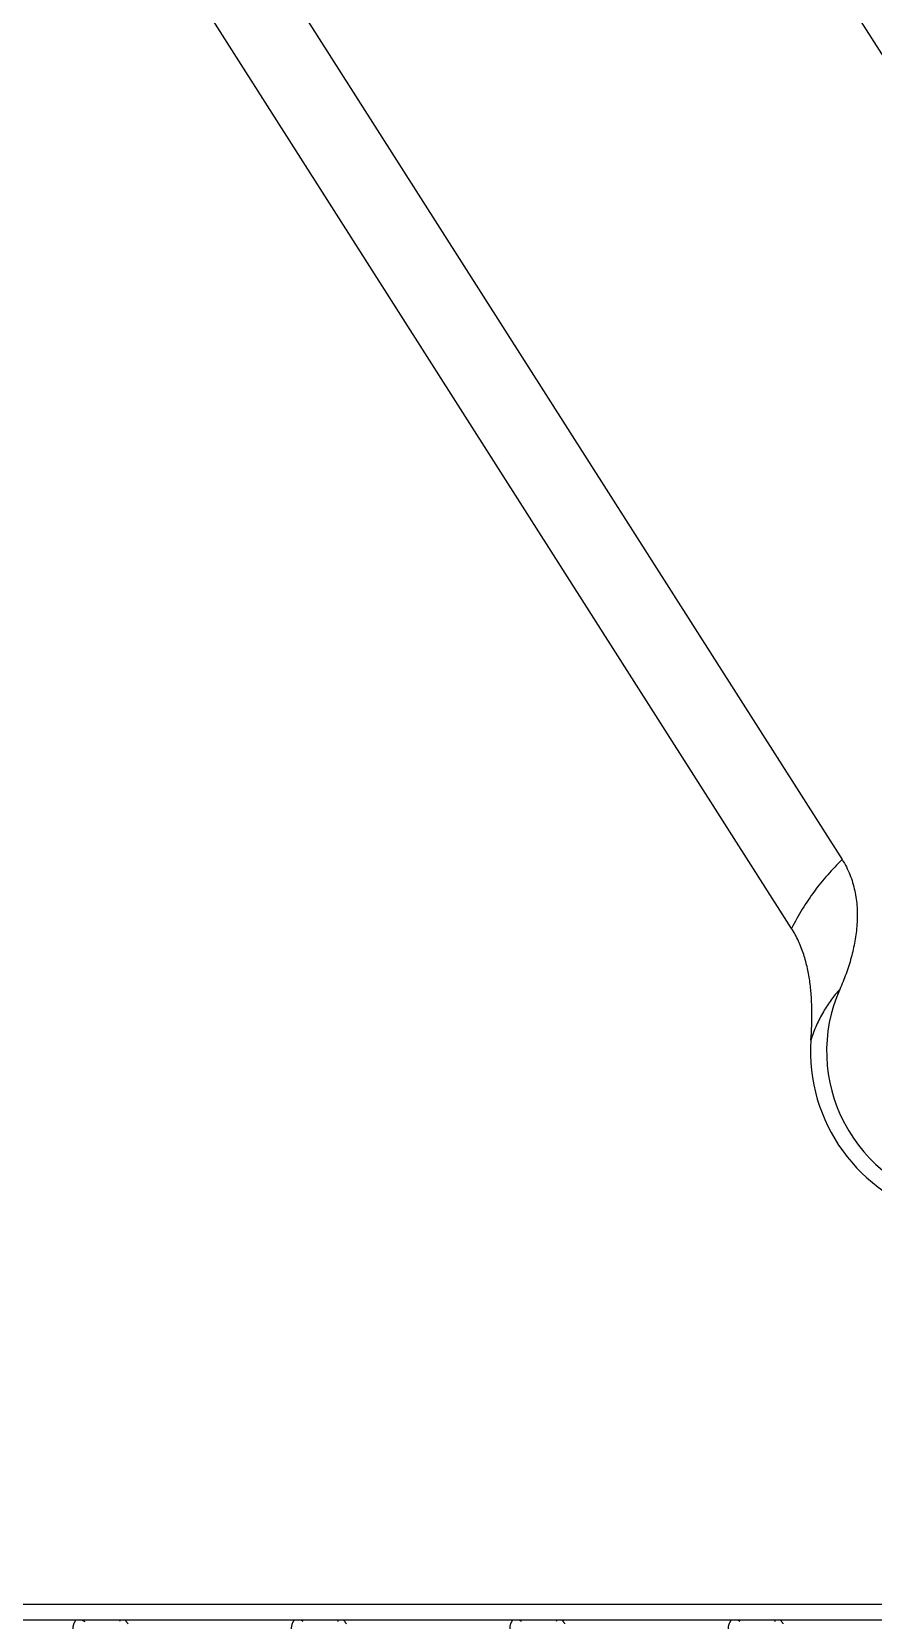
# Model space of a CAD drawing. Header units: millimetres. Extents: x 562 to 17351, y 2396 to 6995.
# Drawn here: x 14462.1 to 14499.1, y 4206.2 to 4276 of the extents above; entities that cross this region are included whole.
import ezdxf

# ---------------------------------------------------------------- set-up
doc = ezdxf.new("R2010")
doc.units = ezdxf.units.MM

# ---------------------------------------------------------------- blocks, each defined once
blk = doc.blocks.new('DTGCNV')
at = {"color": 7, "linetype": 'Continuous'}
for p, q in [((13316.618, 5010.197), (12716.618, 5010.197)), ((13242.142, 5010.197), (13242.25, 5010.138)), ((13243.806, 5010.197), (13243.773, 5010.138)), ((13251.854, 5010.138), (13251.746, 5010.197)), ((13253.377, 5010.138), (13253.41, 5010.197)), ((13261.458, 5010.138), (13261.35, 5010.197)), ((13263.014, 5010.197), (13262.982, 5010.138)), ((13271.062, 5010.138), (13270.954, 5010.197)), ((13272.586, 5010.138), (13272.618, 5010.197)), ((13298.047, 4708.984), (13109.906, 5004.305)), ((13149.851, 4903.451), (13275.555, 4706.135)), ((13273.331, 4703.111), (13194.982, 4826.095)), ((13238.093, 4673.397), (13292.27, 4673.397)), ((13316.618, 4672.697), (12717.118, 4672.697))]:
    blk.add_line(p, q, dxfattribs=at)
for radius, start, end in [(6.75, 156.12428, 259.56329), (7.455, 176.10296, 255.70077)]:
    blk.add_arc((13281.618, 4697.697), radius, start, end, dxfattribs=at)
for points, knots in [([(13241.816, 5010.197), (13241.819, 5010.197), (13241.823, 5010.197), (13241.828, 5010.196), (13241.831, 5010.195), (13241.833, 5010.193), (13241.835, 5010.19), (13241.836, 5010.186), (13241.836, 5010.182), (13241.835, 5010.177), (13241.832, 5010.17), (13241.827, 5010.161), (13241.821, 5010.15), (13241.814, 5010.138), (13241.807, 5010.125), (13241.799, 5010.111), (13241.787, 5010.089), (13241.773, 5010.059), (13241.758, 5010.02), (13241.744, 5009.975), (13241.735, 5009.927), (13241.729, 5009.874), (13241.729, 5009.818), (13241.736, 5009.759), (13241.75, 5009.699), (13241.773, 5009.64), (13241.794, 5009.603), (13241.805, 5009.585)], [0, 0, 0, 0, 0.012577, 0.017811, 0.022415, 0.026524, 0.030371, 0.038422, 0.043171, 0.048577, 0.06156, 0.077442, 0.095999, 0.116978, 0.140127, 0.165209, 0.192065, 0.250601, 0.315018, 0.384942, 0.460136, 0.540384, 0.625394, 0.714676, 0.807485, 0.902935, 1, 1, 1, 1]), ([(13244.154, 5010.035), (13244.148, 5010.047), (13244.134, 5010.07), (13244.113, 5010.102), (13244.095, 5010.126), (13244.082, 5010.142), (13244.072, 5010.153), (13244.064, 5010.163), (13244.056, 5010.172), (13244.051, 5010.179), (13244.047, 5010.185), (13244.045, 5010.189), (13244.044, 5010.191), (13244.044, 5010.194), (13244.045, 5010.196), (13244.047, 5010.197), (13244.049, 5010.197), (13244.051, 5010.197), (13244.052, 5010.197)], [0, 0, 0, 0, 0.204317, 0.392896, 0.563403, 0.640806, 0.712092, 0.776327, 0.832529, 0.879525, 0.916233, 0.930591, 0.942394, 0.959733, 0.967501, 0.976309, 0.987004, 1, 1, 1, 1]), ([(13251.42, 5010.197), (13251.423, 5010.197), (13251.427, 5010.197), (13251.432, 5010.196), (13251.435, 5010.195), (13251.437, 5010.193), (13251.439, 5010.19), (13251.44, 5010.186), (13251.44, 5010.182), (13251.439, 5010.177), (13251.436, 5010.17), (13251.431, 5010.161), (13251.425, 5010.15), (13251.418, 5010.138), (13251.411, 5010.125), (13251.403, 5010.111), (13251.391, 5010.089), (13251.377, 5010.059), (13251.362, 5010.02), (13251.349, 5009.975), (13251.339, 5009.927), (13251.333, 5009.874), (13251.333, 5009.818), (13251.34, 5009.759), (13251.354, 5009.699), (13251.377, 5009.64), (13251.398, 5009.603), (13251.409, 5009.585)], [0, 0, 0, 0, 0.012577, 0.017811, 0.022415, 0.026524, 0.030371, 0.038422, 0.043171, 0.048577, 0.06156, 0.077442, 0.095999, 0.116978, 0.140127, 0.165209, 0.192065, 0.250601, 0.315018, 0.384942, 0.460136, 0.540384, 0.625394, 0.714676, 0.807485, 0.902935, 1, 1, 1, 1]), ([(13253.758, 5010.035), (13253.752, 5010.047), (13253.739, 5010.07), (13253.717, 5010.102), (13253.699, 5010.126), (13253.686, 5010.142), (13253.676, 5010.153), (13253.668, 5010.163), (13253.66, 5010.172), (13253.655, 5010.179), (13253.651, 5010.185), (13253.649, 5010.189), (13253.648, 5010.191), (13253.648, 5010.194), (13253.649, 5010.196), (13253.651, 5010.197), (13253.653, 5010.197), (13253.655, 5010.197), (13253.656, 5010.197)], [0, 0, 0, 0, 0.204317, 0.392896, 0.563403, 0.640806, 0.712092, 0.776327, 0.832529, 0.879525, 0.916233, 0.930591, 0.942394, 0.959733, 0.967501, 0.976309, 0.987004, 1, 1, 1, 1]), ([(13261.025, 5010.197), (13261.027, 5010.197), (13261.031, 5010.197), (13261.036, 5010.196), (13261.039, 5010.195), (13261.041, 5010.193), (13261.043, 5010.19), (13261.044, 5010.186), (13261.044, 5010.182), (13261.043, 5010.177), (13261.04, 5010.17), (13261.035, 5010.161), (13261.029, 5010.15), (13261.022, 5010.138), (13261.015, 5010.125), (13261.007, 5010.111), (13260.995, 5010.089), (13260.981, 5010.059), (13260.966, 5010.02), (13260.953, 5009.975), (13260.943, 5009.927), (13260.937, 5009.874), (13260.937, 5009.818), (13260.944, 5009.759), (13260.959, 5009.699), (13260.981, 5009.64), (13261.002, 5009.603), (13261.013, 5009.585)], [0, 0, 0, 0, 0.012577, 0.017811, 0.022415, 0.026524, 0.030371, 0.038422, 0.043171, 0.048577, 0.06156, 0.077442, 0.095999, 0.116978, 0.140127, 0.165209, 0.192065, 0.250601, 0.315018, 0.384942, 0.460136, 0.540384, 0.625394, 0.714676, 0.807485, 0.902935, 1, 1, 1, 1]), ([(13263.362, 5010.035), (13263.356, 5010.047), (13263.343, 5010.07), (13263.321, 5010.102), (13263.303, 5010.126), (13263.29, 5010.142), (13263.28, 5010.153), (13263.272, 5010.163), (13263.265, 5010.172), (13263.259, 5010.179), (13263.255, 5010.185), (13263.253, 5010.189), (13263.252, 5010.191), (13263.252, 5010.194), (13263.253, 5010.196), (13263.255, 5010.197), (13263.257, 5010.197), (13263.259, 5010.197), (13263.26, 5010.197)], [0, 0, 0, 0, 0.204317, 0.392896, 0.563403, 0.640806, 0.712092, 0.776327, 0.832529, 0.879525, 0.916233, 0.930591, 0.942394, 0.959733, 0.967501, 0.976309, 0.987004, 1, 1, 1, 1]), ([(13270.629, 5010.197), (13270.631, 5010.197), (13270.635, 5010.197), (13270.64, 5010.196), (13270.643, 5010.195), (13270.645, 5010.193), (13270.647, 5010.19), (13270.648, 5010.186), (13270.648, 5010.182), (13270.647, 5010.177), (13270.644, 5010.17), (13270.639, 5010.161), (13270.633, 5010.15), (13270.627, 5010.138), (13270.619, 5010.125), (13270.611, 5010.111), (13270.6, 5010.089), (13270.585, 5010.059), (13270.57, 5010.02), (13270.557, 5009.975), (13270.547, 5009.927), (13270.541, 5009.874), (13270.542, 5009.818), (13270.548, 5009.759), (13270.563, 5009.699), (13270.585, 5009.64), (13270.606, 5009.603), (13270.617, 5009.585)], [0, 0, 0, 0, 0.012577, 0.017811, 0.022415, 0.026524, 0.030371, 0.038422, 0.043171, 0.048577, 0.06156, 0.077442, 0.095999, 0.116978, 0.140127, 0.165209, 0.192065, 0.250601, 0.315018, 0.384942, 0.460136, 0.540384, 0.625394, 0.714676, 0.807485, 0.902935, 1, 1, 1, 1]), ([(13272.966, 5010.035), (13272.96, 5010.047), (13272.947, 5010.07), (13272.925, 5010.102), (13272.908, 5010.126), (13272.894, 5010.142), (13272.884, 5010.153), (13272.876, 5010.163), (13272.869, 5010.172), (13272.863, 5010.179), (13272.859, 5010.185), (13272.857, 5010.189), (13272.856, 5010.191), (13272.856, 5010.194), (13272.858, 5010.196), (13272.859, 5010.197), (13272.861, 5010.197), (13272.863, 5010.197), (13272.864, 5010.197)], [0, 0, 0, 0, 0.204316, 0.392897, 0.563407, 0.640809, 0.712098, 0.776334, 0.832531, 0.879528, 0.916238, 0.930594, 0.942393, 0.959731, 0.967497, 0.976306, 0.987002, 1, 1, 1, 1]), ([(13275.555, 4706.135), (13275.334, 4705.923), (13274.906, 4705.476), (13274.318, 4704.749), (13273.786, 4703.961), (13273.475, 4703.401), (13273.331, 4703.111)], [0, 0, 0, 0, 0.243959, 0.491185, 0.742789, 1, 1, 1, 1]), ([(13275.555, 4706.135), (13275.621, 4706.031), (13275.744, 4705.815), (13275.897, 4705.477), (13276.02, 4705.125), (13276.111, 4704.765), (13276.174, 4704.399), (13276.222, 4703.906), (13276.217, 4703.285), (13276.124, 4702.548), (13275.959, 4701.823), (13275.732, 4701.115), (13275.546, 4700.656), (13275.446, 4700.429)], [0, 0, 0, 0, 0.062504, 0.125014, 0.187521, 0.250032, 0.312543, 0.375054, 0.500016, 0.624996, 0.749989, 0.874994, 1, 1, 1, 1]), ([(13274.18, 4698.204), (13274.209, 4698.625), (13274.234, 4699.258), (13274.206, 4700.102), (13274.145, 4700.732), (13274.037, 4701.357), (13273.874, 4701.969), (13273.646, 4702.561), (13273.445, 4702.933), (13273.331, 4703.111)], [0, 0, 0, 0, 0.249997, 0.375018, 0.500036, 0.625049, 0.750051, 0.875035, 1, 1, 1, 1]), ([(13275.446, 4700.429), (13275.312, 4700.281), (13275.055, 4699.964), (13274.71, 4699.439), (13274.409, 4698.851), (13274.249, 4698.426), (13274.18, 4698.204)], [0, 0, 0, 0, 0.232196, 0.474372, 0.729146, 1, 1, 1, 1])]:
    blk.add_open_spline(points, degree=3, knots=knots, dxfattribs=at)
blk = doc.blocks.new('*U61')
blk.add_blockref('DTGCNV', (-13016.618, -4845.197))
blk = doc.blocks.new('*U62')
at = {"color": 0, "linetype": 'ByBlock', "lineweight": -2, "transparency": 16777216}
for p in [(1800, 337.5), (1800, 0)]:
    blk.add_blockref('*U61', p, dxfattribs=at)

msp = doc.modelspace()

# ---------------------------------------------------------------- block references
msp.add_blockref('*U62', (12438.816, 4041.217))

doc.saveas('drawing.dxf')
